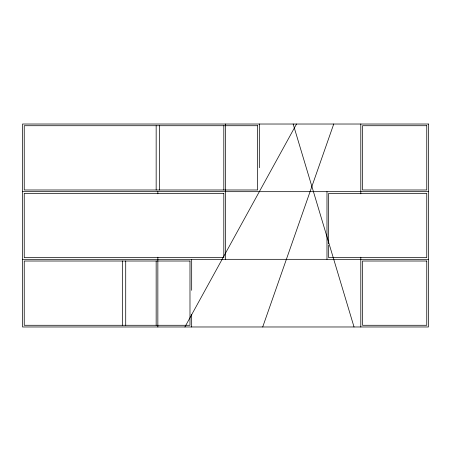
<?xml version="1.0" encoding="UTF-8"?>
<svg xmlns="http://www.w3.org/2000/svg" width="451" height="451" viewBox="0 0 451 451"><rect width="100%" height="100%" fill="white"/><g stroke="black" fill="none" stroke-linecap="round" stroke-linejoin="round"><path stroke-width="0.68" d="M262.707 326.975L333.74 124.025M184.91 326.975L296.532 124.025M22.55 191.675L428.45 191.675M22.55 259.325L428.45 259.325M293.15 124.025L354.035 326.975M360.8 124.025L360.8 193.789M360.8 257.211L360.8 326.975M328.666 243.664L328.666 193.366L426.759 193.366L426.759 257.634L328.666 257.634L328.666 245.062M326.975 191.675L326.975 259.325M259.325 124.025L259.325 167.716M225.5 124.025L225.5 259.325M223.809 125.716L223.809 189.984M191.675 259.325L191.675 290.331M191.675 314.291L191.675 326.975M159.541 125.716L159.541 189.984M157.85 191.675L157.85 193.789M157.85 257.211L157.85 326.975M156.159 125.716L156.159 189.984M156.159 261.016L156.159 325.284M125.716 261.016L125.716 325.284M122.334 261.016L122.334 325.284M428.45 124.025L22.55 124.025L22.55 326.975L428.45 326.975L428.45 124.025M257.634 125.716L24.241 125.716L24.241 189.984L257.634 189.984L257.634 125.716M426.759 125.716L362.491 125.716L362.491 189.984L426.759 189.984L426.759 125.716M223.809 193.366L24.241 193.366L24.241 257.634L223.809 257.634L223.809 193.366M189.984 261.016L24.241 261.016L24.241 325.284L189.984 325.284L189.984 261.016M426.759 261.016L362.491 261.016L362.491 325.284L426.759 325.284L426.759 261.016"/></g></svg>
